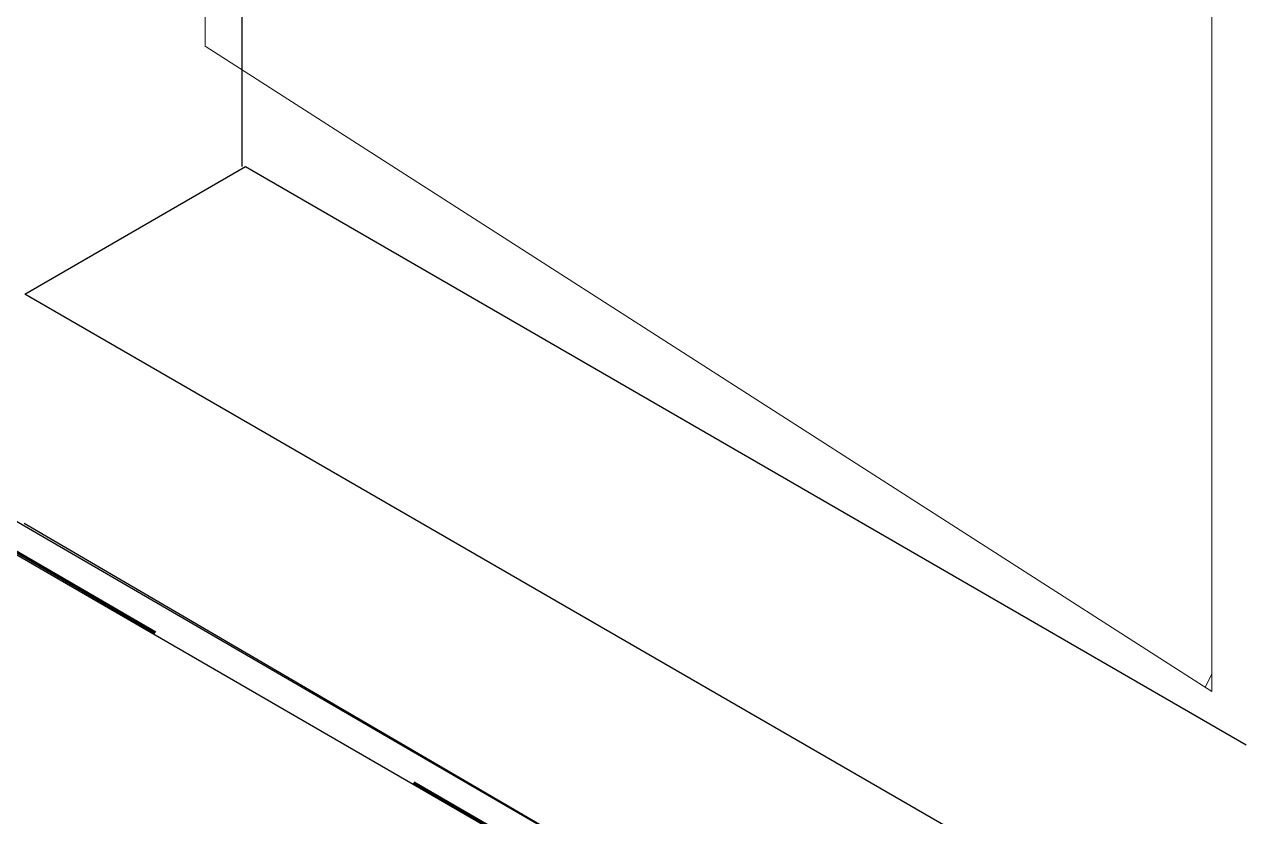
# Model space of a CAD drawing. Header units: inches. Extents: x -17.6 to 82.3, y -15.1 to 23.2.
# Drawn here: x 54.485 to 54.997, y -1.283 to -0.952 of the extents above; entities that cross this region are included whole.
import ezdxf

# ---------------------------------------------------------------- set-up
doc = ezdxf.new("R2010")
doc.units = ezdxf.units.IN
doc.header["$MEASUREMENT"] = 0
doc.linetypes.add('AI-Linetype-24', pattern=[0.375, 0.25, -0.125])
for name, color, linetype, lineweight in [('.ATI-DETAIL', 7, 'Continuous', 0), ('G-ANNO-TTLB', 7, 'Continuous', 0), ('TYVEK', 7, 'Continuous', 0)]:
    doc.layers.add(name, color=color, linetype=linetype, lineweight=lineweight)

# ---------------------------------------------------------------- blocks, each defined once
blk = doc.blocks.new('Block_215')
at = {"layer": 'TYVEK', "color": 1, "lineweight": 25, "true_color": 0xff0000}
for p, q in [((54.57543, 0.9329), (54.57543, -1.01112)), ((54.48464, -1.06441), (54.57696, -1.01112)), ((54.57696, -1.01112), (54.99564, -1.25285)), ((54.99564, -1.35944), (54.48464, -1.06441)), ((54.48442, -1.16021), (55.00096, -1.46172))]:
    blk.add_line(p, q, dxfattribs=at)
blk = doc.blocks.new('Block_217')
at = {"layer": 'TYVEK', "color": 18, "lineweight": 25, "true_color": 0x000000}
blk.add_lwpolyline([(55.11063, 0.52984), (55.10599, -1.53508), (53.02526, -0.33095), (53.03363, 2.86494), (55.11063, 1.65289)], dxfattribs=at)

msp = doc.modelspace()

# ---------------------------------------------------------------- hatches: boundary and pattern name
at = {"layer": 'G-ANNO-TTLB', "true_color": 0xff00ff, "transparency": 33554687}
h = msp.add_hatch(color=6, dxfattribs=at)
edge = h.paths.add_edge_path()
edge.add_spline(control_points=[(77.90202, -11.06099), (77.90202, -11.06099), (37.21427, -11.06099), (37.21427, -11.06099), (37.21427, -11.06099), (37.21427, 23.06401), (37.21427, 23.06401), (37.21427, 23.06401), (77.90202, 23.06401), (77.90202, 23.06401), (77.90202, 23.06401), (77.90202, -11.06099), (77.90202, -11.06099)], knot_values=[0, 0, 0, 0, 1, 1, 1, 2, 2, 2, 3, 3, 3, 4, 4, 4, 4], degree=3, periodic=0)
edge = h.paths.add_edge_path()
edge.add_spline(control_points=[(37.33927, 22.93901), (37.33927, 22.93901), (37.33927, -10.93599), (37.33927, -10.93599), (37.33927, -10.93599), (77.77702, -10.93599), (77.77702, -10.93599), (77.77702, -10.93599), (77.77702, 22.93901), (77.77702, 22.93901), (77.77702, 22.93901), (37.33927, 22.93901), (37.33927, 22.93901)], knot_values=[0, 0, 0, 0, 1, 1, 1, 2, 2, 2, 3, 3, 3, 4, 4, 4, 4], degree=3, periodic=0)
edge.add_line((37.33927, 22.93901), (37.33927, 22.93901))

# ---------------------------------------------------------------- linework, layer by layer
at = {"layer": '.ATI-DETAIL', "color": 251, "lineweight": 0, "true_color": 0x5b5b5b}
msp.add_line((54.97844, -1.22883), (54.98126, -1.22341), dxfattribs=at)
at = {"layer": '.ATI-DETAIL'}
msp.add_lwpolyline([(54.98126, 0.68848), (54.56015, 0.9583), (54.56015, -0.96081), (54.98126, -1.23063), (54.98126, 0.68848)], dxfattribs=at)
at = {"layer": 'G-ANNO-TTLB'}
for points in [[(77.90202, -11.06099), (77.90202, -11.06099), (37.21427, -11.06099), (37.21427, -11.06099), (37.21427, -11.06099), (37.21427, 23.06401), (37.21427, 23.06401), (37.21427, 23.06401), (77.90202, 23.06401), (77.90202, 23.06401), (77.90202, 23.06401), (77.90202, -11.06099), (77.90202, -11.06099)], [(37.33927, 22.93901), (37.33927, 22.93901), (37.33927, -10.93599), (37.33927, -10.93599), (37.33927, -10.93599), (77.77702, -10.93599), (77.77702, -10.93599), (77.77702, -10.93599), (77.77702, 22.93901), (77.77702, 22.93901), (77.77702, 22.93901), (37.33927, 22.93901), (37.33927, 22.93901)]]:
    msp.add_open_spline(points, degree=3, knots=[0, 0, 0, 0, 1, 1, 1, 2, 2, 2, 3, 3, 3, 4, 4, 4, 4], dxfattribs=at)
at = {"layer": 'TYVEK', "color": 18, "linetype": 'AI-Linetype-24', "lineweight": 80, "true_color": 0x000000}
msp.add_line((53.02544, -0.32781), (55.1016, -1.53215), dxfattribs=at)
at = {"layer": 'TYVEK', "color": 4, "lineweight": 25, "true_color": 0x00ffff}
msp.add_line((53.04271, -0.32481), (55.10363, -1.52057), dxfattribs=at)
for points in [[(55.34231, -1.66076), (55.34231, -1.82042), (55.16895, -1.91278), (55.03072, -1.83289), (55.03072, -1.83289), (52.98954, -0.65307), (52.98954, -0.65307), (52.89298, -0.59725), (52.8335, -0.49418), (52.8335, -0.38265), (52.8335, -0.38265), (52.8335, -0.20833), (52.8335, -0.20833)], [(55.34231, -1.66076), (55.34231, -1.82042), (55.16944, -1.91251), (55.03121, -1.83262), (55.03121, -1.83262), (52.99003, -0.6528), (52.99003, -0.6528), (52.89346, -0.59698), (52.83399, -0.49391), (52.83399, -0.38238), (52.83399, -0.38238), (52.83399, -0.20833), (52.83399, -0.20833)]]:
    msp.add_open_spline(points, degree=3, knots=[0, 0, 0, 0, 1, 1, 1, 2, 2, 2, 3, 3, 3, 4, 4, 4, 4], dxfattribs=at)

# ---------------------------------------------------------------- block references
at = {"layer": 'TYVEK'}
for name in ['Block_217', 'Block_215']:
    msp.add_blockref(name, (0, 0), dxfattribs=at)

doc.saveas('drawing.dxf')
